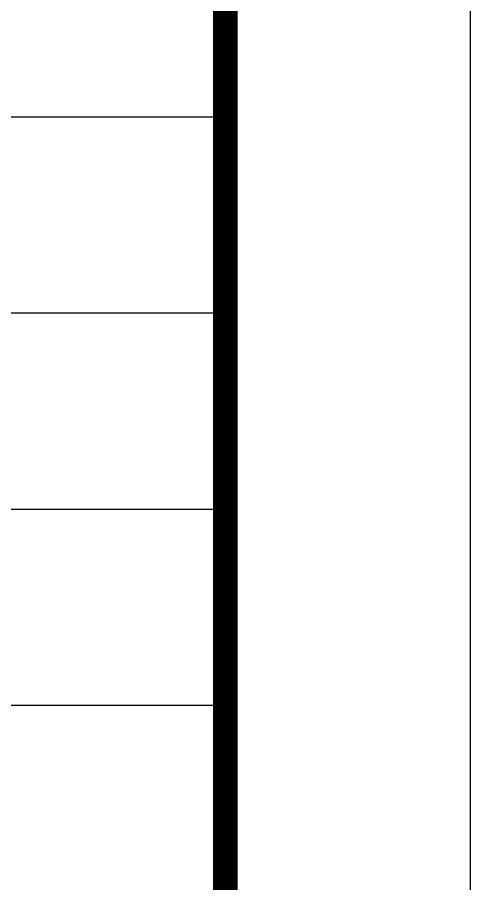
# Model space of a CAD drawing. Extents: x -24961 to 905641, y -154323 to 635957.
# Drawn here: x 460263 to 462111, y -140152 to -136617 of the extents above; entities that cross this region are included whole.
import ezdxf

# ---------------------------------------------------------------- set-up
doc = ezdxf.new("R2010")
doc.units = 0
doc.header["$LTSCALE"] = 1000
doc.header["$MEASUREMENT"] = 0
doc.layers.add('图框', color=146, linetype='Continuous')

# ---------------------------------------------------------------- blocks, each defined once
blk = doc.blocks.new('3R2RT34')
at = {"color": 143}
blk.add_line((1888901.094118245, 152576.2788714184), (1888901.094118245, 182076.2788714184), dxfattribs=at)
blk.add_lwpolyline([(1805801.094118245, 151576.2788714184), (1889901.094118245, 151576.2788714184), (1889901.094118245, 210976.2788714184), (1805801.094118245, 210976.2788714184)], close=True, dxfattribs=at)
at = {"color": 143, "const_width": 100}
blk.add_lwpolyline([(1808301.094118245, 152576.2788714184), (1888901.094118245, 152576.2788714184), (1888901.094118245, 209976.2788714184), (1808301.094118245, 209976.2788714184)], close=True, dxfattribs=at)
at = {"layer": '图框'}
for points in [[(1882901.094118245, 168876.2788714184), (1888901.094118245, 168876.2788714184)], [(1882901.094118245, 168076.2788714184), (1888901.094118245, 168076.2788714184)], [(1882901.094118245, 167276.2788714184), (1888901.094118245, 167276.2788714184)], [(1882901.094118245, 166476.2788714184), (1888901.094118245, 166476.2788714184)]]:
    blk.add_lwpolyline(points, dxfattribs=at)

msp = doc.modelspace()

# ---------------------------------------------------------------- block references
msp.add_blockref('3R2RT34', (-1427790.13495352, -305899.4971355513))

doc.saveas('drawing.dxf')
